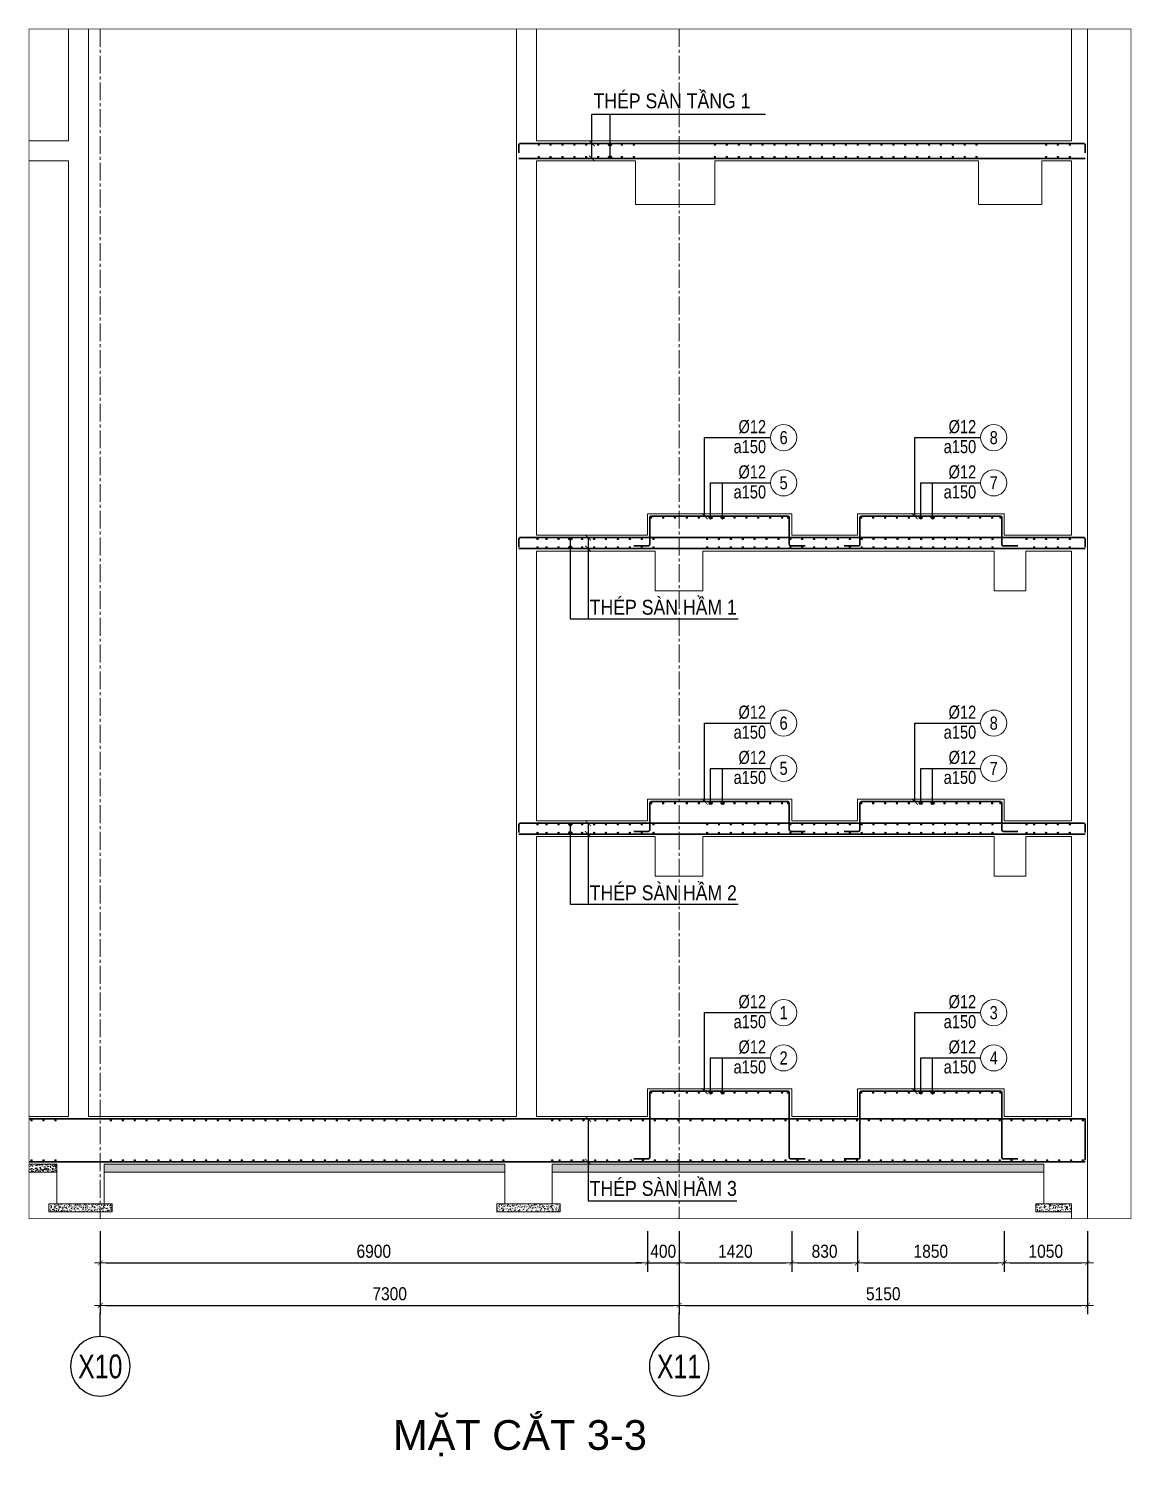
# Model space of a CAD drawing. Extents: x 517991 to 692152, y -83926 to 3506.
# Drawn here: x 592069 to 605979, y -35742 to -17739 of the extents above; entities that cross this region are included whole.
import ezdxf
from ezdxf.enums import TextEntityAlignment as Align

# ---------------------------------------------------------------- set-up
doc = ezdxf.new("R2010")
doc.units = 0
doc.header["$LTSCALE"] = 300
doc.header["$MEASUREMENT"] = 0
doc.linetypes.add('CENTER2', pattern=[1.125, 0.75, -0.125, 0.125, -0.125])
doc.linetypes.add('HIDDEN', pattern=[0.375, 0.25, -0.125])
doc.layers.get('0').update_dxf_attribs({"linetype": 'CONTINUOUS'})
doc.layers.get('DEFPOINTS').update_dxf_attribs({"linetype": 'CONTINUOUS'})
for name, color, linetype, lineweight in [('00-TT.Dim', 8, 'CONTINUOUS', 13), ('B-CONTOUR2', 2, 'CONTINUOUS', 40), ('kata_text', 7, 'CONTINUOUS', 30), ('kata_thep chu', 4, 'CONTINUOUS', 35), ('NDC_S_AXIS', 5, 'CENTER2', 15), ('NDC_S_DIM', 1, 'CONTINUOUS', 15), ('NDC_S_REBAR', 4, 'CONTINUOUS', 35), ('NDC_S_SLAB', 2, 'CONTINUOUS', 18), ('NDC_S_THIN LINE', 1, 'CONTINUOUS', 5)]:
    doc.layers.add(name, color=color, linetype=linetype, lineweight=lineweight)
doc.layers.add('A-SYM', color=7, linetype='CONTINUOUS')
doc.styles.add('Heerim', font='', dxfattribs={"width": 0.8})
doc.styles.add('kata_text', font='arial.ttf', dxfattribs={"width": 0.8})
doc.styles.add('NDC_ARIAL', font='arial.ttf', dxfattribs={"width": 0.85})
doc.styles.add('NDC_DIM', font='', dxfattribs={"width": 0.75})
doc.styles.get("Standard").update_dxf_attribs({"font": 'arial.ttf'})
doc.styles.get('Heerim').set_extended_font_data('Dotum')
doc.styles.get('NDC_DIM').set_extended_font_data('Dotum')
doc.dimstyles.new('NDC_1-75', dxfattribs={"dimscale": 75, "dimtxt": 2.2, "dimasz": 1, "dimexe": 1.5, "dimexo": 0, "dimgap": 0.8, "dimtad": 1, "dimdec": 0, "dimdsep": 46, "dimtxsty": 'NDC_ARIAL', "dimblk": 'DIMMARK', "dimcen": 49999.938995, "dimdle": 1.5, "dimclrd": 1, "dimclre": 1, "dimclrt": 3, "dimadec": 0, "dimazin": 0, "dimtfac": 1, "dimtdec": 0, "dimtix": 1, "dimtmove": 1, "dimatfit": 3, "dimfxl": 1, "dimarcsym": 0})
doc.dimstyles.new('NDC_dim_25', dxfattribs={"dimscale": 25, "dimtxt": 2.2, "dimasz": 1.5, "dimexe": 1.5, "dimexo": 2.5, "dimgap": 1, "dimtad": 1, "dimdec": 0, "dimzin": 0, "dimdsep": 46, "dimtxsty": 'NDC_DIM', "dimblk": 'DIMMARK', "dimcen": 0.09, "dimdle": 1.2, "dimclrd": 1, "dimclre": 1, "dimclrt": 3, "dimadec": 0, "dimazin": 0, "dimtfac": 1, "dimtdec": 0, "dimtix": 1, "dimtofl": 0, "dimtmove": 0, "dimatfit": 3, "dimfxl": 6, "dimfxlon": 1, "dimtolj": 1, "dimtzin": 0, "dimarcsym": 0})
pattern_1 = [(50, (-126150, 0), (71.7260183, -6.2752135), [7.5, -82.5]), (355, (-126150, 0), (-13.875133, 75.219213), [6, -66]), (100.451444, (-126144.02, -0.52), (57.850885, 68.943999), [6.374019, -70.114211]), (46.1842, (-126150, 20), (106.724133, -16.551928), [11.25, -123.75]), (96.635635, (-126141.11, 18.62), (93.466195, 97.41186), [9.561034, -105.171376]), (351.184164, (-126150, 20), (93.466195, 97.41186), [9, -99]), (21, (-126140, 15), (59.690705, -40.261889), [7.5, -82.5]), (326, (-126140, 15), (24.331533, 72.5150045), [6, -66]), (71.451445, (-126135.026, 11.645), (84.022238, 32.253115), [6.374019, -70.114211]), (37.5, (-126150, 0), (1.2159855, 33.2893854), [0, -65.2, 0, -67, 0, -66.25]), (7.5, (-126150, 0), (26.3069537, 39.4411712), [0, -38.2, 0, -63.7, 0, -25.25]), (327.5, (-126172.3, 0), (53.3822436, -2.2554872), [0, -25, 0, -78, 0, -103.5]), (317.5, (-126182.3, 0), (58.318617, 10.0104982), [0, -32.5, 0, -51.8, 0, -73.5])]

# ---------------------------------------------------------------- blocks, each defined once
blk = doc.blocks.new('*U1')
for q in [(0, 0), (0, 2)]:
    blk.add_line((0, 4), q)
blk.add_circle((0, 9), 5)
at = {"style": 'Heerim', "width": 0.8}
blk.add_attdef('NO', text='', height=4, dxfattribs=at).set_placement((-0.01, 9.02), align=Align.MIDDLE_CENTER)
blk = doc.blocks.new('DIMMARK')
at = {"layer": 'NDC_S_DIM', "color": 1}
blk.add_line((-1.5, 0), (1, 0), dxfattribs=at)
at = {"layer": 'NDC_S_DIM', "color": 2, "const_width": 0.1}
blk.add_lwpolyline([(-0.42, -0.42), (0.42, 0.42)], dxfattribs=at)
blk = doc.blocks.new('*D435')
at = {"layer": 'DEFPOINTS', "color": 0, "transparency": 16777216}
for p in [(592974, -32900), (599874, -32900), (599874, -33301)]:
    blk.add_point(p, dxfattribs=at)
at = {"layer": 'NDC_S_DIM', "color": 1, "lineweight": -2, "transparency": 16777216}
for p, q in [((592974, -32900), (592974, -33413)), ((599874, -32900), (599874, -33413)), ((593049, -33301), (599799, -33301))]:
    blk.add_line(p, q, dxfattribs=at)
at = {"layer": 'NDC_S_DIM', "color": 1, "lineweight": -2, "transparency": 16777216, "xscale": 75, "yscale": 75, "zscale": 75, "rotation": 180}
blk.add_blockref('DIMMARK', (592974, -33301), dxfattribs=at)
at = {"layer": 'NDC_S_DIM', "color": 1, "lineweight": -2, "transparency": 16777216, "xscale": 75, "yscale": 75, "zscale": 75}
blk.add_blockref('DIMMARK', (599874, -33301), dxfattribs=at)
at = {"layer": 'NDC_S_DIM', "color": 3, "transparency": 16777216, "insert": (596424, -33156), "char_height": 165, "attachment_point": 5, "style": 'NDC_ARIAL'}
blk.add_mtext('6900', dxfattribs=at)
blk = doc.blocks.new('*D436')
at = {"layer": 'DEFPOINTS', "color": 0, "transparency": 16777216}
for p in [(601694, -32900), (602524, -32900), (602524, -33301)]:
    blk.add_point(p, dxfattribs=at)
at = {"layer": 'NDC_S_DIM', "color": 1, "lineweight": -2, "transparency": 16777216}
for p, q in [((601694, -32900), (601694, -33413)), ((602524, -32900), (602524, -33413)), ((601769, -33301), (602449, -33301))]:
    blk.add_line(p, q, dxfattribs=at)
at = {"layer": 'NDC_S_DIM', "color": 1, "lineweight": -2, "transparency": 16777216, "xscale": 75, "yscale": 75, "zscale": 75, "rotation": 180}
blk.add_blockref('DIMMARK', (601694, -33301), dxfattribs=at)
at = {"layer": 'NDC_S_DIM', "color": 1, "lineweight": -2, "transparency": 16777216, "xscale": 75, "yscale": 75, "zscale": 75}
blk.add_blockref('DIMMARK', (602524, -33301), dxfattribs=at)
at = {"layer": 'NDC_S_DIM', "color": 3, "transparency": 16777216, "insert": (602109, -33156), "char_height": 165, "attachment_point": 5, "style": 'NDC_ARIAL'}
blk.add_mtext('830', dxfattribs=at)
blk = doc.blocks.new('*D437')
at = {"layer": 'DEFPOINTS', "color": 0, "transparency": 16777216}
for p in [(602524, -32900), (604374, -32900), (604374, -33301)]:
    blk.add_point(p, dxfattribs=at)
at = {"layer": 'NDC_S_DIM', "color": 1, "lineweight": -2, "transparency": 16777216}
for p, q in [((602524, -32900), (602524, -33413)), ((604374, -32900), (604374, -33413)), ((602599, -33301), (604299, -33301))]:
    blk.add_line(p, q, dxfattribs=at)
at = {"layer": 'NDC_S_DIM', "color": 1, "lineweight": -2, "transparency": 16777216, "xscale": 75, "yscale": 75, "zscale": 75, "rotation": 180}
blk.add_blockref('DIMMARK', (602524, -33301), dxfattribs=at)
at = {"layer": 'NDC_S_DIM', "color": 1, "lineweight": -2, "transparency": 16777216, "xscale": 75, "yscale": 75, "zscale": 75}
blk.add_blockref('DIMMARK', (604374, -33301), dxfattribs=at)
at = {"layer": 'NDC_S_DIM', "color": 3, "transparency": 16777216, "insert": (603449, -33156), "char_height": 165, "attachment_point": 5, "style": 'NDC_ARIAL'}
blk.add_mtext('1850', dxfattribs=at)
blk = doc.blocks.new('*D438')
at = {"layer": 'DEFPOINTS', "color": 0, "transparency": 16777216}
for p in [(592974, -32900), (600274, -32900), (600274, -33837)]:
    blk.add_point(p, dxfattribs=at)
at = {"layer": 'NDC_S_DIM', "color": 1, "lineweight": -2, "transparency": 16777216}
for p, q in [((592974, -32900), (592974, -33949)), ((600274, -32900), (600274, -33949)), ((593049, -33837), (600199, -33837))]:
    blk.add_line(p, q, dxfattribs=at)
at = {"layer": 'NDC_S_DIM', "color": 1, "lineweight": -2, "transparency": 16777216, "xscale": 75, "yscale": 75, "zscale": 75, "rotation": 180}
blk.add_blockref('DIMMARK', (592974, -33837), dxfattribs=at)
at = {"layer": 'NDC_S_DIM', "color": 1, "lineweight": -2, "transparency": 16777216, "xscale": 75, "yscale": 75, "zscale": 75}
blk.add_blockref('DIMMARK', (600274, -33837), dxfattribs=at)
at = {"layer": 'NDC_S_DIM', "color": 3, "transparency": 16777216, "insert": (596624, -33692), "char_height": 165, "attachment_point": 5, "style": 'NDC_ARIAL'}
blk.add_mtext('7300', dxfattribs=at)
blk = doc.blocks.new('*D439')
at = {"layer": 'DEFPOINTS', "color": 0, "transparency": 16777216}
for p in [(599874, -32900), (600274, -32900), (600274, -33301)]:
    blk.add_point(p, dxfattribs=at)
at = {"layer": 'NDC_S_DIM', "color": 1, "lineweight": -2, "transparency": 16777216}
for p, q in [((599874, -32900), (599874, -33413)), ((600274, -32900), (600274, -33413)), ((599799, -33301), (599724, -33301)), ((599874, -33301), (600274, -33301)), ((600349, -33301), (600424, -33301))]:
    blk.add_line(p, q, dxfattribs=at)
at = {"layer": 'NDC_S_DIM', "color": 1, "lineweight": -2, "transparency": 16777216, "xscale": 75, "yscale": 75, "zscale": 75}
blk.add_blockref('DIMMARK', (599874, -33301), dxfattribs=at)
at = {"layer": 'NDC_S_DIM', "color": 1, "lineweight": -2, "transparency": 16777216, "xscale": 75, "yscale": 75, "zscale": 75, "rotation": 180}
blk.add_blockref('DIMMARK', (600274, -33301), dxfattribs=at)
at = {"layer": 'NDC_S_DIM', "color": 3, "transparency": 16777216, "insert": (600074, -33156), "char_height": 165, "attachment_point": 5, "style": 'NDC_ARIAL'}
blk.add_mtext('400', dxfattribs=at)
blk = doc.blocks.new('*D440')
at = {"layer": 'DEFPOINTS', "color": 0, "transparency": 16777216}
for p in [(604374, -32900), (605424, -32900), (605424, -33301)]:
    blk.add_point(p, dxfattribs=at)
at = {"layer": 'NDC_S_DIM', "color": 1, "lineweight": -2, "transparency": 16777216}
for p, q in [((604374, -32900), (604374, -33413)), ((605424, -32900), (605424, -33413)), ((604449, -33301), (605349, -33301))]:
    blk.add_line(p, q, dxfattribs=at)
at = {"layer": 'NDC_S_DIM', "color": 1, "lineweight": -2, "transparency": 16777216, "xscale": 75, "yscale": 75, "zscale": 75, "rotation": 180}
blk.add_blockref('DIMMARK', (604374, -33301), dxfattribs=at)
at = {"layer": 'NDC_S_DIM', "color": 1, "lineweight": -2, "transparency": 16777216, "xscale": 75, "yscale": 75, "zscale": 75}
blk.add_blockref('DIMMARK', (605424, -33301), dxfattribs=at)
at = {"layer": 'NDC_S_DIM', "color": 3, "transparency": 16777216, "insert": (604899, -33156), "char_height": 165, "attachment_point": 5, "style": 'NDC_ARIAL'}
blk.add_mtext('1050', dxfattribs=at)
blk = doc.blocks.new('*D441')
at = {"layer": 'DEFPOINTS', "color": 0, "transparency": 16777216}
for p in [(600274, -32900), (605424, -32900), (605424, -33837)]:
    blk.add_point(p, dxfattribs=at)
at = {"layer": 'NDC_S_DIM', "color": 1, "lineweight": -2, "transparency": 16777216}
for p, q in [((600274, -32900), (600274, -33949)), ((605424, -32900), (605424, -33949)), ((600349, -33837), (605349, -33837))]:
    blk.add_line(p, q, dxfattribs=at)
at = {"layer": 'NDC_S_DIM', "color": 1, "lineweight": -2, "transparency": 16777216, "xscale": 75, "yscale": 75, "zscale": 75, "rotation": 180}
blk.add_blockref('DIMMARK', (600274, -33837), dxfattribs=at)
at = {"layer": 'NDC_S_DIM', "color": 1, "lineweight": -2, "transparency": 16777216, "xscale": 75, "yscale": 75, "zscale": 75}
blk.add_blockref('DIMMARK', (605424, -33837), dxfattribs=at)
at = {"layer": 'NDC_S_DIM', "color": 3, "transparency": 16777216, "insert": (602849, -33692), "char_height": 165, "attachment_point": 5, "style": 'NDC_ARIAL'}
blk.add_mtext('5150', dxfattribs=at)
blk = doc.blocks.new('*D442')
at = {"layer": 'DEFPOINTS', "color": 0, "transparency": 16777216}
for p in [(600274, -32900), (601694, -32900), (601694, -33301)]:
    blk.add_point(p, dxfattribs=at)
at = {"layer": 'NDC_S_DIM', "color": 1, "lineweight": -2, "transparency": 16777216}
for p, q in [((600274, -32900), (600274, -33413)), ((601694, -32900), (601694, -33413)), ((600349, -33301), (601619, -33301))]:
    blk.add_line(p, q, dxfattribs=at)
at = {"layer": 'NDC_S_DIM', "color": 1, "lineweight": -2, "transparency": 16777216, "xscale": 75, "yscale": 75, "zscale": 75, "rotation": 180}
blk.add_blockref('DIMMARK', (600274, -33301), dxfattribs=at)
at = {"layer": 'NDC_S_DIM', "color": 1, "lineweight": -2, "transparency": 16777216, "xscale": 75, "yscale": 75, "zscale": 75}
blk.add_blockref('DIMMARK', (601694, -33301), dxfattribs=at)
at = {"layer": 'NDC_S_DIM', "color": 3, "transparency": 16777216, "insert": (600984, -33156), "char_height": 165, "attachment_point": 5, "style": 'NDC_ARIAL'}
blk.add_mtext('1420', dxfattribs=at)
blk = doc.blocks.new('kata_block_THEP')
at = {"layer": 'kata_thep chu', "color": 0}
for p, q in [((-0.5, 0), (0.5, 0)), ((-0.35, 0.35), (0.35, -0.35)), ((0.35, 0.35), (-0.35, -0.35)), ((0, 0.5), (0, -0.5))]:
    blk.add_line(p, q, dxfattribs=at)
at = {"layer": 'kata_thep chu', "color": 0, "const_width": 0.0833}
blk.add_lwpolyline([(-0.5, 0, 1), (0.5, 0, 1), (-0.5, 0, 1)], format="xyb", dxfattribs=at)
blk = doc.blocks.new('*U445')
at = {"layer": 'NDC_S_REBAR', "xscale": 24, "yscale": 24, "zscale": 24}
blk.add_blockref('kata_block_THEP', (0, 254), dxfattribs=at)
at = {"layer": 'NDC_S_REBAR', "xscale": -24, "yscale": 24, "zscale": 24, "rotation": 180}
blk.add_blockref('kata_block_THEP', (0, -254), dxfattribs=at)
blk = doc.blocks.new('*U446')
at = {"layer": 'NDC_S_REBAR', "color": 0, "linetype": 'ByBlock', "lineweight": -2, "transparency": 16777216}
for p in [(-6600, 0), (-6450, 0), (-6300, 0), (-6150, 0), (-6000, 0), (-5850, 0), (-5700, 0), (-5550, 0), (-5400, 0), (-5250, 0), (-5100, 0), (-4950, 0), (-4800, 0), (-4650, 0), (-4500, 0), (-4350, 0), (-4200, 0), (-4050, 0), (-3900, 0), (-3750, 0), (-3600, 0), (-3450, 0), (-3300, 0), (-3150, 0), (-3000, 0), (-2850, 0), (-2700, 0), (-2550, 0), (-2400, 0), (-2250, 0), (-2100, 0), (-1950, 0), (-1800, 0), (-1650, 0), (-1500, 0), (-1350, 0), (-1200, 0), (-1050, 0), (-900, 0), (-750, 0), (-600, 0), (-450, 0), (-300, 0), (-150, 0), (0, 0)]:
    blk.add_blockref('*U445', p, dxfattribs=at)
blk = doc.blocks.new('*U443')
at = {"layer": 'NDC_S_REBAR', "xscale": 24, "yscale": 24, "zscale": 24}
blk.add_blockref('kata_block_THEP', (0, 254), dxfattribs=at)
at = {"layer": 'NDC_S_REBAR', "xscale": -24, "yscale": 24, "zscale": 24, "rotation": 180}
blk.add_blockref('kata_block_THEP', (0, -254), dxfattribs=at)
blk = doc.blocks.new('*U444')
at = {"layer": 'NDC_S_REBAR', "color": 0, "linetype": 'ByBlock', "lineweight": -2, "transparency": 16777216}
for p in [(-4950, 0), (-4800, 0), (-4650, 0), (-4500, 0), (-4350, 0), (-4200, 0), (-4050, 0), (-3900, 0), (-3750, 0), (-3600, 0), (-3450, 0), (-3300, 0), (-3150, 0), (-3000, 0), (-2850, 0), (-2700, 0), (-2550, 0), (-2400, 0), (-2250, 0), (-2100, 0), (-1950, 0), (-1800, 0), (-1650, 0), (-1500, 0), (-1350, 0), (-1200, 0), (-1050, 0), (-900, 0), (-750, 0), (-600, 0), (-450, 0), (-300, 0), (-150, 0), (0, 0)]:
    blk.add_blockref('*U443', p, dxfattribs=at)
blk = doc.blocks.new('*U447')
at = {"layer": 'NDC_S_REBAR', "xscale": 24, "yscale": 24, "zscale": 24}
blk.add_blockref('kata_block_THEP', (0, 254), dxfattribs=at)
at = {"layer": 'NDC_S_REBAR', "xscale": -24, "yscale": 24, "zscale": 24, "rotation": 180}
blk.add_blockref('kata_block_THEP', (0, -254), dxfattribs=at)
blk = doc.blocks.new('*U448')
at = {"layer": 'NDC_S_REBAR', "color": 0, "linetype": 'ByBlock', "lineweight": -2, "transparency": 16777216}
for p in [(-300, 0), (-150, 0), (0, 0)]:
    blk.add_blockref('*U447', p, dxfattribs=at)
blk = doc.blocks.new('*U449')
at = {"layer": 'NDC_S_REBAR', "xscale": 24, "yscale": 24, "zscale": 24}
blk.add_blockref('kata_block_THEP', (0, 55), dxfattribs=at)
at = {"layer": 'NDC_S_REBAR', "xscale": -24, "yscale": 24, "zscale": 24, "rotation": 180}
blk.add_blockref('kata_block_THEP', (0, -55), dxfattribs=at)
blk = doc.blocks.new('*U450')
at = {"layer": 'NDC_S_REBAR', "color": 0, "linetype": 'ByBlock', "lineweight": -2, "transparency": 16777216}
for p in [(-450, 0), (-300, 0), (-150, 0), (0, 0)]:
    blk.add_blockref('*U449', p, dxfattribs=at)
blk = doc.blocks.new('*U451')
at = {"layer": 'NDC_S_REBAR', "xscale": 24, "yscale": 24, "zscale": 24}
blk.add_blockref('kata_block_THEP', (0, 55), dxfattribs=at)
at = {"layer": 'NDC_S_REBAR', "xscale": -24, "yscale": 24, "zscale": 24, "rotation": 180}
blk.add_blockref('kata_block_THEP', (0, -55), dxfattribs=at)
blk = doc.blocks.new('*U452')
at = {"layer": 'NDC_S_REBAR', "color": 0, "linetype": 'ByBlock', "lineweight": -2, "transparency": 16777216}
for p in [(-3600, 0), (-3450, 0), (-3300, 0), (-3150, 0), (-3000, 0), (-2850, 0), (-2700, 0), (-2550, 0), (-2400, 0), (-2250, 0), (-2100, 0), (-1950, 0), (-1800, 0), (-1650, 0), (-1500, 0), (-1350, 0), (-1200, 0), (-1050, 0), (-900, 0), (-750, 0), (-600, 0), (-450, 0), (-300, 0), (-150, 0), (0, 0)]:
    blk.add_blockref('*U451', p, dxfattribs=at)
blk = doc.blocks.new('*U453')
at = {"layer": 'NDC_S_REBAR', "xscale": 24, "yscale": 24, "zscale": 24}
blk.add_blockref('kata_block_THEP', (0, 55), dxfattribs=at)
at = {"layer": 'NDC_S_REBAR', "xscale": -24, "yscale": 24, "zscale": 24, "rotation": 180}
blk.add_blockref('kata_block_THEP', (0, -55), dxfattribs=at)
blk = doc.blocks.new('*U454')
at = {"layer": 'NDC_S_REBAR', "color": 0, "linetype": 'ByBlock', "lineweight": -2, "transparency": 16777216}
for p in [(-1350, 0), (-1200, 0), (-1050, 0), (-900, 0), (-750, 0), (-600, 0), (-450, 0), (-300, 0), (-150, 0), (0, 0)]:
    blk.add_blockref('*U453', p, dxfattribs=at)
blk = doc.blocks.new('*U457')
at = {"layer": 'NDC_S_REBAR', "xscale": 24, "yscale": 24, "zscale": 24}
blk.add_blockref('kata_block_THEP', (0, 55), dxfattribs=at)
at = {"layer": 'NDC_S_REBAR', "xscale": -24, "yscale": 24, "zscale": 24, "rotation": 180}
blk.add_blockref('kata_block_THEP', (0, -55), dxfattribs=at)
blk = doc.blocks.new('*U458')
at = {"layer": 'NDC_S_REBAR', "color": 0, "linetype": 'ByBlock', "lineweight": -2, "transparency": 16777216}
for p in [(-450, 0), (-300, 0), (-150, 0), (0, 0)]:
    blk.add_blockref('*U457', p, dxfattribs=at)
blk = doc.blocks.new('*U459')
at = {"layer": 'NDC_S_REBAR', "xscale": 24, "yscale": 24, "zscale": 24}
blk.add_blockref('kata_block_THEP', (0, 55), dxfattribs=at)
at = {"layer": 'NDC_S_REBAR', "xscale": -24, "yscale": 24, "zscale": 24, "rotation": 180}
blk.add_blockref('kata_block_THEP', (0, -55), dxfattribs=at)
blk = doc.blocks.new('*U460')
at = {"layer": 'NDC_S_REBAR', "color": 0, "linetype": 'ByBlock', "lineweight": -2, "transparency": 16777216}
for p in [(-3600, 0), (-3450, 0), (-3300, 0), (-3150, 0), (-3000, 0), (-2850, 0), (-2700, 0), (-2550, 0), (-2400, 0), (-2250, 0), (-2100, 0), (-1950, 0), (-1800, 0), (-1650, 0), (-1500, 0), (-1350, 0), (-1200, 0), (-1050, 0), (-900, 0), (-750, 0), (-600, 0), (-450, 0), (-300, 0), (-150, 0), (0, 0)]:
    blk.add_blockref('*U459', p, dxfattribs=at)
blk = doc.blocks.new('*U455')
at = {"layer": 'NDC_S_REBAR', "xscale": 24, "yscale": 24, "zscale": 24}
blk.add_blockref('kata_block_THEP', (0, 55), dxfattribs=at)
at = {"layer": 'NDC_S_REBAR', "xscale": -24, "yscale": 24, "zscale": 24, "rotation": 180}
blk.add_blockref('kata_block_THEP', (0, -55), dxfattribs=at)
blk = doc.blocks.new('*U456')
at = {"layer": 'NDC_S_REBAR', "color": 0, "linetype": 'ByBlock', "lineweight": -2, "transparency": 16777216}
for p in [(-1350, 0), (-1200, 0), (-1050, 0), (-900, 0), (-750, 0), (-600, 0), (-450, 0), (-300, 0), (-150, 0), (0, 0)]:
    blk.add_blockref('*U455', p, dxfattribs=at)
blk = doc.blocks.new('*U467')
at = {"layer": 'NDC_S_REBAR', "xscale": 24, "yscale": 24, "zscale": 24}
blk.add_blockref('kata_block_THEP', (0, 0), dxfattribs=at)
blk = doc.blocks.new('*U468')
at = {"layer": 'NDC_S_REBAR', "color": 0, "linetype": 'ByBlock', "lineweight": -2, "transparency": 16777216}
for p in [(0, 0), (150, 0), (300, 0), (450, 0), (600, 0), (750, 0), (900, 0), (1050, 0), (1200, 0), (1350, 0), (1500, 0), (1650, 0)]:
    blk.add_blockref('*U467', p, dxfattribs=at)
blk = doc.blocks.new('*U265')
blk.add_circle((2.5, 0), 2.5)
at = {"layer": 'kata_text', "color": 3, "style": 'kata_text', "width": 0.8}
for tag, p in [('DK2', (-0.85, 0.85)), ('KC2', (-0.85, -2.97))]:
    blk.add_attdef(tag, text='', height=2.5, dxfattribs=at).set_placement(p, align=Align.RIGHT)
at = {"layer": 'kata_text', "color": 7, "style": 'kata_text', "width": 0.8}
blk.add_attdef('SH3', text='', height=2.5, dxfattribs=at).set_placement((2.5, 0), align=Align.MIDDLE)
blk = doc.blocks.new('*U469')
at = {"layer": 'NDC_S_REBAR', "xscale": 24, "yscale": 24, "zscale": 24}
blk.add_blockref('kata_block_THEP', (0, 0), dxfattribs=at)
blk = doc.blocks.new('*U470')
at = {"layer": 'NDC_S_REBAR', "color": 0, "linetype": 'ByBlock', "lineweight": -2, "transparency": 16777216}
for p in [(0, 0), (150, 0), (300, 0), (450, 0), (600, 0), (750, 0), (900, 0), (1050, 0), (1200, 0), (1350, 0), (1500, 0), (1650, 0)]:
    blk.add_blockref('*U469', p, dxfattribs=at)
blk = doc.blocks.new('*U471')
at = {"layer": 'NDC_S_REBAR', "xscale": 24, "yscale": 24, "zscale": 24}
blk.add_blockref('kata_block_THEP', (0, 0), dxfattribs=at)
blk = doc.blocks.new('*U472')
at = {"layer": 'NDC_S_REBAR', "color": 0, "linetype": 'ByBlock', "lineweight": -2, "transparency": 16777216}
for p in [(0, 0), (150, 0), (300, 0), (450, 0), (600, 0), (750, 0), (900, 0), (1050, 0), (1200, 0), (1350, 0), (1500, 0), (1650, 0)]:
    blk.add_blockref('*U471', p, dxfattribs=at)
blk = doc.blocks.new('*U473')
at = {"layer": 'NDC_S_REBAR', "xscale": 24, "yscale": 24, "zscale": 24}
blk.add_blockref('kata_block_THEP', (0, 0), dxfattribs=at)
blk = doc.blocks.new('*U474')
at = {"layer": 'NDC_S_REBAR', "color": 0, "linetype": 'ByBlock', "lineweight": -2, "transparency": 16777216}
for p in [(0, 0), (150, 0), (300, 0), (450, 0), (600, 0), (750, 0), (900, 0), (1050, 0), (1200, 0), (1350, 0), (1500, 0), (1650, 0)]:
    blk.add_blockref('*U473', p, dxfattribs=at)
blk = doc.blocks.new('*U477')
at = {"layer": 'NDC_S_REBAR', "xscale": 24, "yscale": 24, "zscale": 24}
blk.add_blockref('kata_block_THEP', (0, 0), dxfattribs=at)
blk = doc.blocks.new('*U478')
at = {"layer": 'NDC_S_REBAR', "color": 0, "linetype": 'ByBlock', "lineweight": -2, "transparency": 16777216}
for p in [(0, 0), (150, 0), (300, 0), (450, 0), (600, 0), (750, 0), (900, 0), (1050, 0), (1200, 0), (1350, 0), (1500, 0), (1650, 0)]:
    blk.add_blockref('*U477', p, dxfattribs=at)
blk = doc.blocks.new('*U475')
at = {"layer": 'NDC_S_REBAR', "xscale": 24, "yscale": 24, "zscale": 24}
blk.add_blockref('kata_block_THEP', (0, 0), dxfattribs=at)
blk = doc.blocks.new('*U476')
at = {"layer": 'NDC_S_REBAR', "color": 0, "linetype": 'ByBlock', "lineweight": -2, "transparency": 16777216}
for p in [(0, 0), (150, 0), (300, 0), (450, 0), (600, 0), (750, 0), (900, 0), (1050, 0), (1200, 0), (1350, 0), (1500, 0), (1650, 0)]:
    blk.add_blockref('*U475', p, dxfattribs=at)
blk = doc.blocks.new('*U631')
at = {"layer": 'NDC_S_REBAR', "xscale": 24, "yscale": 24, "zscale": 24}
blk.add_blockref('kata_block_THEP', (0, 80), dxfattribs=at)
at = {"layer": 'NDC_S_REBAR', "xscale": -24, "yscale": 24, "zscale": 24, "rotation": 180}
blk.add_blockref('kata_block_THEP', (0, -80), dxfattribs=at)
blk = doc.blocks.new('*U632')
at = {"layer": 'NDC_S_DIM', "color": 0, "linetype": 'ByBlock', "lineweight": -2, "transparency": 16777216}
for p in [(-300, 0), (-150, 0), (0, 0)]:
    blk.add_blockref('*U631', p, dxfattribs=at)
blk = doc.blocks.new('*U633')
at = {"layer": 'NDC_S_REBAR', "xscale": 24, "yscale": 24, "zscale": 24}
blk.add_blockref('kata_block_THEP', (0, 80), dxfattribs=at)
at = {"layer": 'NDC_S_REBAR', "xscale": -24, "yscale": 24, "zscale": 24, "rotation": 180}
blk.add_blockref('kata_block_THEP', (0, -80), dxfattribs=at)
blk = doc.blocks.new('*U634')
at = {"layer": 'NDC_S_DIM', "color": 0, "linetype": 'ByBlock', "lineweight": -2, "transparency": 16777216}
for p in [(-3300, 0), (-3150, 0), (-3000, 0), (-2850, 0), (-2700, 0), (-2550, 0), (-2400, 0), (-2250, 0), (-2100, 0), (-1950, 0), (-1800, 0), (-1650, 0), (-1500, 0), (-1350, 0), (-1200, 0), (-1050, 0), (-900, 0), (-750, 0), (-600, 0), (-450, 0), (-300, 0), (-150, 0), (0, 0)]:
    blk.add_blockref('*U633', p, dxfattribs=at)
blk = doc.blocks.new('*U635')
at = {"layer": 'NDC_S_REBAR', "xscale": 24, "yscale": 24, "zscale": 24}
blk.add_blockref('kata_block_THEP', (0, 80), dxfattribs=at)
at = {"layer": 'NDC_S_REBAR', "xscale": -24, "yscale": 24, "zscale": 24, "rotation": 180}
blk.add_blockref('kata_block_THEP', (0, -80), dxfattribs=at)
blk = doc.blocks.new('*U636')
at = {"layer": 'NDC_S_DIM', "color": 0, "linetype": 'ByBlock', "lineweight": -2, "transparency": 16777216}
for p in [(-1200, 0), (-1050, 0), (-900, 0), (-750, 0), (-600, 0), (-450, 0), (-300, 0), (-150, 0), (0, 0)]:
    blk.add_blockref('*U635', p, dxfattribs=at)

msp = doc.modelspace()

# ---------------------------------------------------------------- hatches: boundary and pattern name
at = {"layer": '00-TT.Dim'}
h = msp.add_hatch(dxfattribs=at)
h.set_pattern_fill('AR-CONC', color=256, scale=10)
h.set_pattern_definition(pattern_1)
h.paths.add_polyline_path([(592424.3, -32056.4), (592074.3, -32056.4), (592074.3, -32156.4), (592424.3, -32156.4)])
h = msp.add_hatch(dxfattribs=at)
h.set_pattern_fill('AR-CONC', color=256, scale=10)
h.set_pattern_definition(pattern_1)
h.paths.add_polyline_path([(598074.3, -32056.4), (593024.3, -32056.4), (593024.3, -32156.4), (598074.3, -32156.4)])
h = msp.add_hatch(dxfattribs=at)
h.set_pattern_fill('AR-CONC', color=256, scale=10)
h.set_pattern_definition(pattern_1)
h.paths.add_polyline_path([(600274.3, -32056.4), (598674.3, -32056.4), (598674.3, -32156.4), (600274.3, -32156.4)])
h.paths.add_polyline_path([(604874.3, -32056.4), (600274.3, -32056.4), (600274.3, -32156.4), (604874.3, -32156.4)])
h = msp.add_hatch(dxfattribs=at)
h.set_pattern_fill('AR-CONC', color=256, scale=10)
h.set_pattern_definition(pattern_1)
h.paths.add_polyline_path([(592324.3, -32556.4), (592324.3, -32656.4), (593124.3, -32656.4), (593124.3, -32556.4)])
h = msp.add_hatch(dxfattribs=at)
h.set_pattern_fill('AR-CONC', color=256, scale=10)
h.set_pattern_definition(pattern_1)
h.paths.add_polyline_path([(598774.3, -32556.4), (597974.3, -32556.4), (597974.3, -32656.4), (598774.3, -32656.4)])
h = msp.add_hatch(dxfattribs=at)
h.set_pattern_fill('AR-CONC', color=256, scale=10)
h.set_pattern_definition(pattern_1)
h.paths.add_polyline_path([(605224.3, -32556.4), (604774.3, -32556.4), (604774.3, -32656.4), (605224.3, -32656.4)])

# ---------------------------------------------------------------- linework, layer by layer
for points in [[(592074.3, -32156.4), (592424.3, -32156.4)], [(593024.3, -32156.4), (598074.3, -32156.4)], [(598674.3, -32156.4), (604874.3, -32156.4)]]:
    msp.add_lwpolyline(points, dxfattribs=at)
for points in [[(592324.3, -32656.4), (593124.3, -32656.4), (593124.3, -32556.4), (592324.3, -32556.4)], [(597974.3, -32656.4), (598774.3, -32656.4), (598774.3, -32556.4), (597974.3, -32556.4)], [(604774.3, -32656.4), (605224.3, -32656.4), (605224.3, -32556.4), (604774.3, -32556.4)]]:
    msp.add_lwpolyline(points, close=True, dxfattribs=at)
at = {"layer": 'B-CONTOUR2', "color": 0, "const_width": 10}
msp.add_lwpolyline([(592074.3, -32744), (605974.3, -32744), (605974.3, -17744), (592074.3, -17744)], close=True, dxfattribs=at)
at = {"layer": 'NDC_S_AXIS'}
for points in [[(592974.3, -17744), (592974.3, -32744)], [(600274.3, -17744), (600274.3, -32744)]]:
    msp.add_lwpolyline(points, dxfattribs=at)
at = {"layer": 'NDC_S_REBAR'}
for points in [[(598254.3, -19306.4), (598254.3, -19206.4, -0.4142136), (598274.3, -19186.4), (605374.3, -19186.4, -0.4142136), (605394.3, -19206.4), (605394.3, -19306.4)], [(599704.3, -24261.8), (599884.3, -24261.8, 0.4142136), (599904.3, -24241.8), (599904.3, -23906.4, -0.4142136), (599924.3, -23886.4), (601644.3, -23886.4, -0.4142136), (601664.3, -23906.4), (601664.3, -24241.8, 0.4142136), (601684.3, -24261.8), (601864.3, -24261.8)], [(602354.3, -24261.8), (602534.3, -24261.8, 0.4142136), (602554.3, -24241.8), (602554.3, -23906.4, -0.4142136), (602574.3, -23886.4), (604324.3, -23886.4, -0.4142136), (604344.3, -23906.4), (604344.3, -24241.8, 0.4142136), (604364.3, -24261.8), (604544.3, -24261.8)], [(598254.3, -24276.4), (598254.3, -24176.4, -0.4142136), (598274.3, -24156.4), (605374.3, -24156.4, -0.4142136), (605394.3, -24176.4), (605394.3, -24276.4)], [(599704.3, -27861.8), (599884.3, -27861.8, 0.4142136), (599904.3, -27841.8), (599904.3, -27506.4, -0.4142136), (599924.3, -27486.4), (601644.3, -27486.4, -0.4142136), (601664.3, -27506.4), (601664.3, -27841.8, 0.4142136), (601684.3, -27861.8), (601864.3, -27861.8)], [(602354.3, -27861.8), (602534.3, -27861.8, 0.4142136), (602554.3, -27841.8), (602554.3, -27506.4, -0.4142136), (602574.3, -27486.4), (604324.3, -27486.4, -0.4142136), (604344.3, -27506.4), (604344.3, -27841.8, 0.4142136), (604364.3, -27861.8), (604544.3, -27861.8)], [(598254.3, -27876.4), (598254.3, -27776.4, -0.4142136), (598274.3, -27756.4), (605374.3, -27756.4, -0.4142136), (605394.3, -27776.4), (605394.3, -27876.4)], [(599704.3, -31991.4), (599884.3, -31991.4, 0.4142136), (599904.3, -31971.4), (599904.3, -31156.4, -0.4142136), (599924.3, -31136.4), (601644.3, -31136.4, -0.4142136), (601664.3, -31156.4), (601664.3, -31971.4, 0.4142136), (601684.3, -31991.4), (601864.3, -31991.4)], [(602354.3, -31991.4), (602534.3, -31991.4, 0.4142136), (602554.3, -31971.4), (602554.3, -31156.4, -0.4142136), (602574.3, -31136.4), (604324.3, -31136.4, -0.4142136), (604344.3, -31156.4), (604344.3, -31971.4, 0.4142136), (604364.3, -31991.4), (604544.3, -31991.4)]]:
    msp.add_lwpolyline(points, format="xyb", dxfattribs=at)
for points in [[(598254.3, -19376.4), (605394.3, -19376.4)], [(598254.3, -24296.4), (605394.3, -24296.4)], [(598254.3, -27896.4), (605394.3, -27896.4)], [(592074.3, -31486.4), (605395.1, -31486.4), (605395.1, -32006.4)], [(592074.3, -32026.4), (605395.1, -32026.4)]]:
    msp.add_lwpolyline(points, dxfattribs=at)
at = {"layer": 'NDC_S_SLAB'}
for points in [[(592074.3, -19156.4), (592574.3, -19156.4), (592574.3, -17744)], [(592824.3, -17744), (592824.3, -31456.4), (598224.3, -31456.4), (598224.3, -17744)], [(598474.3, -17744), (598474.3, -19156.4), (605224.3, -19156.4), (605224.3, -17744)], [(605424.3, -32744), (605424.3, -17744)], [(592074.3, -31456.4), (592574.3, -31456.4), (592574.3, -19406.4), (592074.3, -19406.4)], [(592074.3, -32056.4), (592424.3, -32056.4), (592424.3, -32556.4), (593024.3, -32556.4), (593024.3, -32056.4), (598074.3, -32056.4), (598074.3, -32556.4), (598674.3, -32556.4), (598674.3, -32056.4), (604874.3, -32056.4), (604874.3, -32556.4), (605224.3, -32556.4), (605224.3, -32744)]]:
    msp.add_lwpolyline(points, dxfattribs=at)
for points in [[(598474.3, -19406.4), (599724.3, -19406.4), (599724.3, -19956.4), (600724.3, -19956.4), (600724.3, -19406.4), (604049.3, -19406.4), (604049.3, -19956.4), (604849.3, -19956.4), (604849.3, -19406.4), (605224.3, -19406.4), (605224.3, -24126.4), (604374.3, -24126.4), (604374.3, -23856.4), (602524.3, -23856.4), (602524.3, -24126.4), (601694.3, -24126.4), (601694.3, -23856.4), (599874.3, -23856.4), (599874.3, -24126.4), (598474.3, -24126.4)], [(598474.3, -24326.4), (599974.3, -24326.4), (599974.3, -24826.4), (600574.3, -24826.4), (600574.3, -24326.4), (604249.3, -24326.4), (604249.3, -24826.4), (604649.3, -24826.4), (604649.3, -24326.4), (605224.3, -24326.4), (605224.3, -27726.4), (604374.3, -27726.4), (604374.3, -27456.4), (602524.3, -27456.4), (602524.3, -27726.4), (601694.3, -27726.4), (601694.3, -27456.4), (599874.3, -27456.4), (599874.3, -27726.4), (598474.3, -27726.4)], [(598474.3, -27926.4), (599974.3, -27926.4), (599974.3, -28426.4), (600574.3, -28426.4), (600574.3, -27926.4), (604249.3, -27926.4), (604249.3, -28426.4), (604649.3, -28426.4), (604649.3, -27926.4), (605224.3, -27926.4), (605224.3, -31456.4), (604374.3, -31456.4), (604374.3, -31106.4), (602524.3, -31106.4), (602524.3, -31456.4), (601694.3, -31456.4), (601694.3, -31106.4), (599874.3, -31106.4), (599874.3, -31456.4), (598474.3, -31456.4)]]:
    msp.add_lwpolyline(points, close=True, dxfattribs=at)

# ---------------------------------------------------------------- block references
at = {"layer": 'A-SYM'}
ref = msp.add_blockref('*U1', (592974.3, -33931), dxfattribs=dict(at, xscale=-75, yscale=75, zscale=75, rotation=180))
ref.add_attrib('NO', 'X10', dxfattribs={"layer": '0', "height": 300, "style": 'Heerim', "width": 0.8}).set_placement((592973.8, -34607.4), align=Align.MIDDLE_CENTER)
ref = msp.add_blockref('*U1', (600274.3, -33931), dxfattribs=dict(at, xscale=-75, yscale=75, zscale=75, rotation=180))
ref.add_attrib('NO', 'X11', dxfattribs={"layer": '0', "height": 300, "style": 'Heerim', "width": 0.8}).set_placement((600273.8, -34607.4), align=Align.MIDDLE_CENTER)
at = {"layer": 'NDC_S_DIM'}
for name, p in [('*U636', (599703.3, -19281.4)), ('*U634', (604026.4, -19281.4)), ('*U632', (605202.2, -19281.4))]:
    msp.add_blockref(name, p, dxfattribs=at)
at = {"layer": 'NDC_S_REBAR'}
for name, p in [('*U478', (599922.2, -23904.1)), ('*U476', (602572.2, -23904.1)), ('*U456', (599952.2, -24226.4)), ('*U460', (604227.2, -24226.4)), ('*U458', (605202.2, -24226.4)), ('*U472', (599922.2, -27504.1)), ('*U474', (602572.2, -27504.1)), ('*U454', (599952.2, -27826.4)), ('*U452', (604227.2, -27826.4)), ('*U450', (605202.2, -27826.4)), ('*U468', (599922.2, -31154.1)), ('*U470', (602572.2, -31154.1)), ('*U448', (592407.9, -31755.4)), ('*U444', (598057.9, -31755.4)), ('*U446', (605367.4, -31755.4))]:
    msp.add_blockref(name, p, dxfattribs=at)
at = {"layer": 'NDC_S_REBAR', "xscale": 24, "yscale": 24, "zscale": 24}
for p in [(601647.9, -23904.1), (604327.9, -23904.1), (598489.2, -24171.5), (604655, -24171.5), (601647.9, -27504.1), (604327.9, -27504.1), (598489.2, -27771.5), (604655, -27771.5), (601646.6, -31154.1), (604326.6, -31154.1), (598674.5, -31501.5)]:
    msp.add_blockref('kata_block_THEP', p, dxfattribs=at)
at = {"layer": 'NDC_S_REBAR', "xscale": -24, "yscale": 24, "zscale": 24, "rotation": 180}
for p in [(598489.2, -24281.3), (598489.2, -27881.3), (604655, -27881.3), (598674.5, -32009.4)]:
    msp.add_blockref('kata_block_THEP', p, dxfattribs=at)
at = {"layer": 'NDC_S_THIN LINE', "xscale": 66, "yscale": 66, "zscale": 66}
for p, values in [((601427.4, -22896.6), {'SH3': '6', 'DK2': '%%c12', 'KC2': 'a150'}), ((604077.4, -22896.6), {'SH3': '8', 'DK2': '%%c12', 'KC2': 'a150'}), ((601427.4, -23467.1), {'SH3': '5', 'DK2': '%%c12', 'KC2': 'a150'}), ((604077.4, -23467.1), {'SH3': '7', 'DK2': '%%c12', 'KC2': 'a150'}), ((601427.4, -26496.6), {'SH3': '6', 'DK2': '%%c12', 'KC2': 'a150'}), ((604077.4, -26496.6), {'SH3': '8', 'DK2': '%%c12', 'KC2': 'a150'}), ((601427.4, -27067.1), {'SH3': '5', 'DK2': '%%c12', 'KC2': 'a150'}), ((604077.4, -27067.1), {'SH3': '7', 'DK2': '%%c12', 'KC2': 'a150'}), ((601427.4, -30146.6), {'SH3': '1', 'DK2': '%%c12', 'KC2': 'a150'}), ((604077.4, -30146.6), {'SH3': '3', 'DK2': '%%c12', 'KC2': 'a150'}), ((601427.4, -30717.1), {'SH3': '2', 'DK2': '%%c12', 'KC2': 'a150'}), ((604077.4, -30717.1), {'SH3': '4', 'DK2': '%%c12', 'KC2': 'a150'})]:
    msp.add_blockref('*U265', p, dxfattribs=at).add_auto_attribs(values)

# ---------------------------------------------------------------- texts
at = {"style": 'NDC_ARIAL', "width": 0.85}
for s, p in [('THÉP SÀN TẦNG 1', (599195.3, -18744.7)), ('THÉP SÀN HẦM 1', (599147, -25129.1)), ('THÉP SÀN HẦM 2', (599147, -28729.1)), ('THÉP SÀN HẦM 3', (599147, -32456.5))]:
    msp.add_text(s, height=187.5, dxfattribs=at).set_placement(p)
at = {"linetype": 'HIDDEN'}
msp.add_text('MẶT CẮT 3-3', height=375, dxfattribs=at).set_placement((596666.5, -35659.4))

# ---------------------------------------------------------------- dimensions: what is measured, and where the dimension line sits
at = {"layer": 'NDC_S_DIM'}
for base, p1, p2, picture, middle in [((599874.3, -33300.7), (592974.3, -32900.3), (599874.3, -32900.3), '*D435', (596424.3, -33156.5)), ((600274.3, -33836.7), (592974.3, -32900.3), (600274.3, -32900.3), '*D438', (596624.3, -33692.4)), ((600274.3, -33300.7), (599874.3, -32900.3), (600274.3, -32900.3), '*D439', (600074.3, -33156.5)), ((605424.3, -33836.7), (600274.3, -32900.3), (605424.3, -32900.3), '*D441', (602849.3, -33692.4)), ((601694.3, -33300.7), (600274.3, -32900.3), (601694.3, -32900.3), '*D442', (600984.3, -33156.5)), ((602524.3, -33300.7), (601694.3, -32900.3), (602524.3, -32900.3), '*D436', (602109.3, -33156.4)), ((604374.3, -33300.7), (602524.3, -32900.3), (604374.3, -32900.3), '*D437', (603449.3, -33156.5)), ((605424.3, -33300.7), (604374.3, -32900.3), (605424.3, -32900.3), '*D440', (604899.3, -33156.5))]:
    dim = msp.add_linear_dim(base=base, p1=p1, p2=p2, dimstyle='NDC_1-75', dxfattribs=at)
    dim.commit()
    dim.dimension.update_dxf_attribs({"geometry": picture, "text_midpoint": middle})

# ---------------------------------------------------------------- leaders
for points in [[(599174.7, -19376.4), (599174.7, -18819.7), (601155.5, -18819.7)], [(599174.7, -19186.4), (599174.7, -18819.7), (601155.5, -18819.7)], [(600596.1, -23886.4), (600596.1, -22896.6), (601427.4, -22896.6)], [(603246.1, -23886.4), (603246.1, -22896.6), (604077.4, -22896.6)], [(599126.3, -24156.4), (599126.3, -25179.8), (601019.7, -25179.8)], [(599126.3, -24296.4), (599126.3, -25179.8), (601019.7, -25179.8)], [(600596.1, -27486.4), (600596.1, -26496.6), (601427.4, -26496.6)], [(603246.1, -27486.4), (603246.1, -26496.6), (604077.4, -26496.6)], [(599126.3, -27756.4), (599126.3, -28779.8), (601019.7, -28779.8)], [(599126.3, -27896.4), (599126.3, -28779.8), (601019.7, -28779.8)], [(600596.1, -31136.4), (600596.1, -30146.6), (601427.4, -30146.6)], [(603246.1, -31136.4), (603246.1, -30146.6), (604077.4, -30146.6)], [(599126.3, -31486.4), (599126.3, -32519.1), (601000.5, -32519.1)], [(599126.3, -32026.4), (599126.3, -32519.1), (601000.5, -32519.1)]]:
    msp.add_leader(points, dimstyle='NDC_1-75', override={"dimlfac": 0.5, "dimldrblk": 'ARCHTICK'}, dxfattribs=at)
at = {"layer": 'NDC_S_THIN LINE'}
for points, override in [([(599403.3, -19361.3), (599403.3, -18819.7), (601365.9, -18819.7)], {"dimldrblk": 'DotBlank'}), ([(599403.3, -19201.5), (599403.3, -18819.7), (601365.9, -18819.7)], {"dimldrblk": 'DotBlank'}), ([(600672.2, -23904.1), (600672.2, -23467.1), (601427.4, -23467.1)], {"dimasz": 1.5, "dimldrblk": 'DotBlank'}), ([(600822.2, -23904.1), (600822.2, -23467.1), (601427.4, -23467.1)], {"dimasz": 1.5, "dimldrblk": 'DotBlank'}), ([(603322.2, -23904.1), (603322.2, -23467.1), (604077.4, -23467.1)], {"dimasz": 1.5, "dimldrblk": 'DotBlank'}), ([(603472.2, -23904.1), (603472.2, -23467.1), (604077.4, -23467.1)], {"dimasz": 1.5, "dimldrblk": 'DotBlank'}), ([(598902.2, -24171.5), (598902.2, -25179.8), (600795.6, -25179.8)], {"dimldrblk": 'DotBlank'}), ([(598902.2, -24281.3), (598902.2, -25179.8), (600795.6, -25179.8)], {"dimldrblk": 'DotBlank'}), ([(600672.2, -27504.1), (600672.2, -27067.1), (601427.4, -27067.1)], {"dimasz": 1.5, "dimldrblk": 'DotBlank'}), ([(600822.2, -27504.1), (600822.2, -27067.1), (601427.4, -27067.1)], {"dimasz": 1.5, "dimldrblk": 'DotBlank'}), ([(603322.2, -27504.1), (603322.2, -27067.1), (604077.4, -27067.1)], {"dimasz": 1.5, "dimldrblk": 'DotBlank'}), ([(603472.2, -27504.1), (603472.2, -27067.1), (604077.4, -27067.1)], {"dimasz": 1.5, "dimldrblk": 'DotBlank'}), ([(598902.2, -27771.5), (598902.2, -28779.8), (600795.6, -28779.8)], {"dimldrblk": 'DotBlank'}), ([(598902.2, -27881.3), (598902.2, -28779.8), (600795.6, -28779.8)], {"dimldrblk": 'DotBlank'}), ([(600672.2, -31154.1), (600672.2, -30717.1), (601427.4, -30717.1)], {"dimasz": 1.5, "dimldrblk": 'DotBlank'}), ([(600822.2, -31154.1), (600822.2, -30717.1), (601427.4, -30717.1)], {"dimasz": 1.5, "dimldrblk": 'DotBlank'}), ([(603322.2, -31154.1), (603322.2, -30717.1), (604077.4, -30717.1)], {"dimasz": 1.5, "dimldrblk": 'DotBlank'}), ([(603472.2, -31154.1), (603472.2, -30717.1), (604077.4, -30717.1)], {"dimasz": 1.5, "dimldrblk": 'DotBlank'})]:
    msp.add_leader(points, dimstyle='NDC_dim_25', override=override, dxfattribs=at)

doc.saveas('drawing.dxf')
